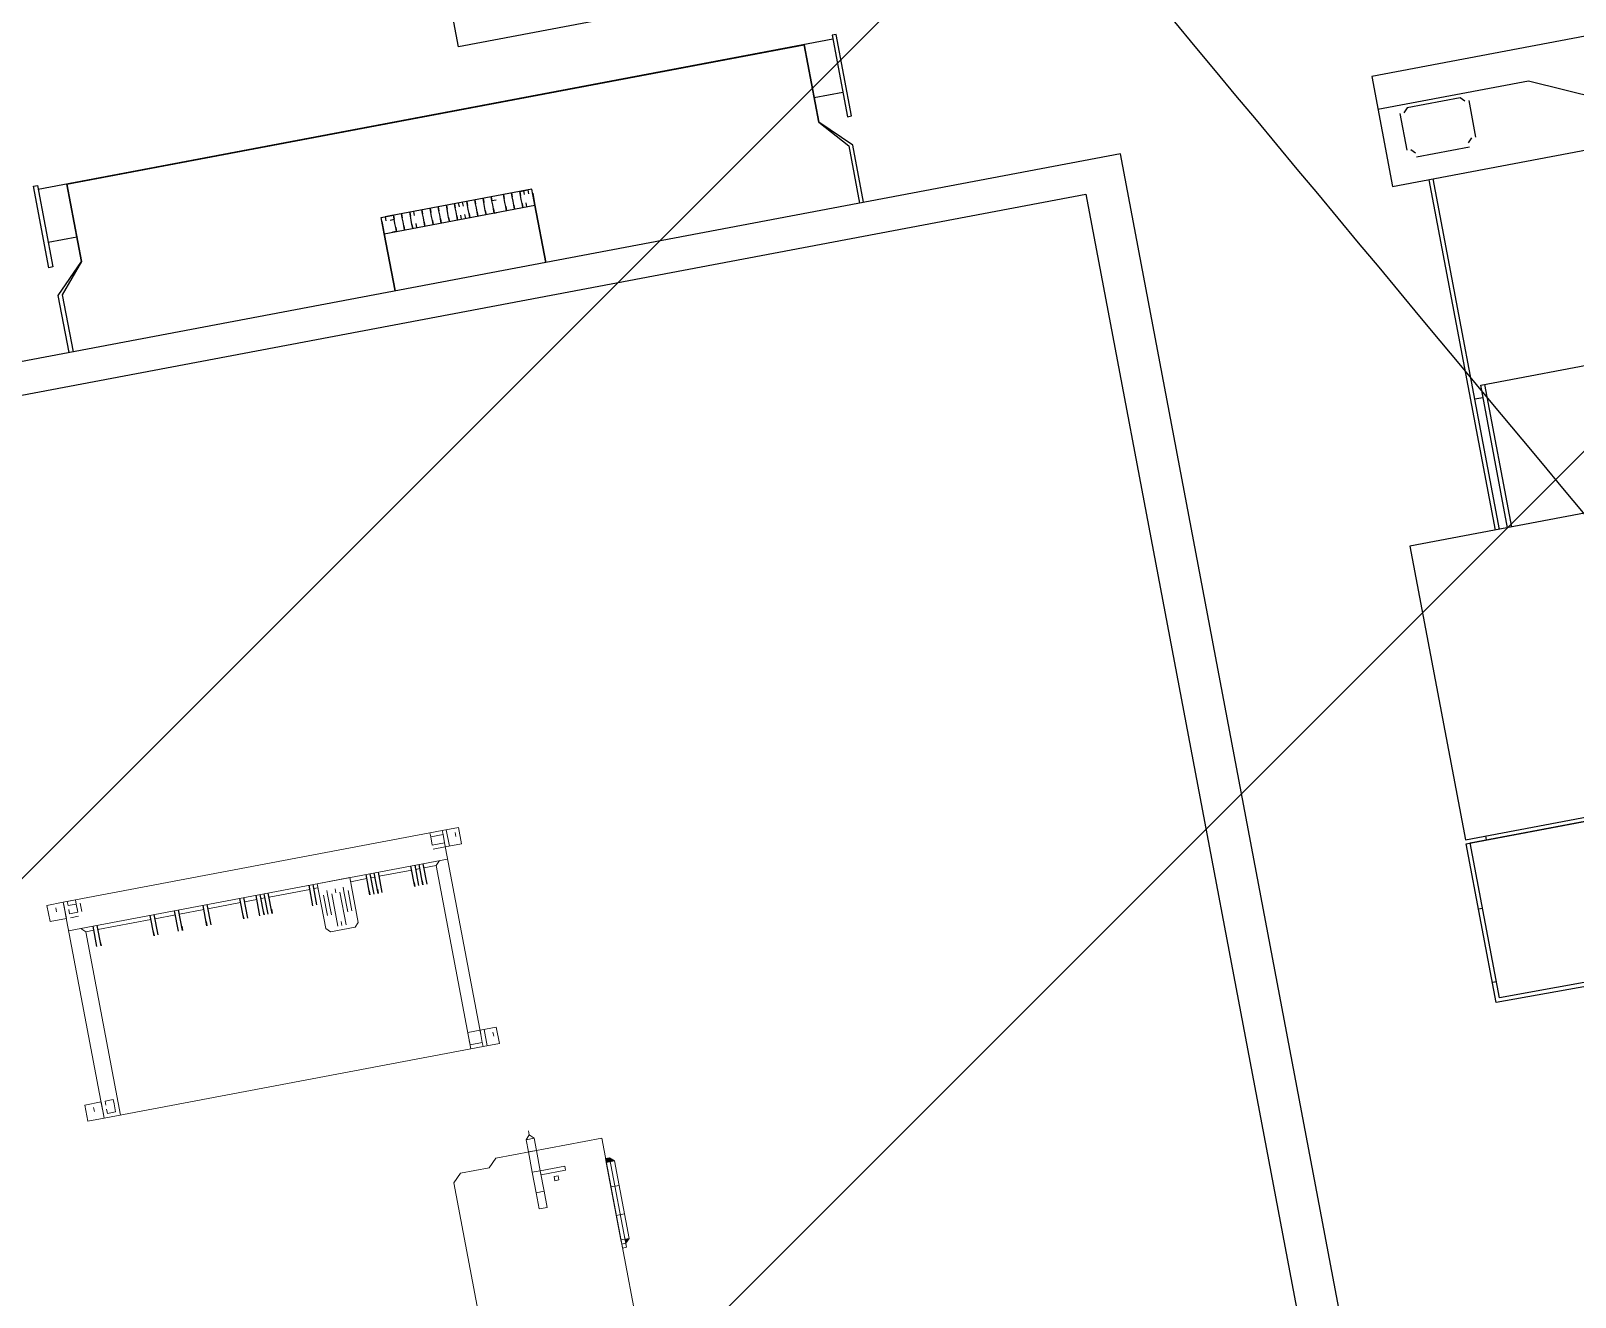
# Model space of a CAD drawing. Extents: x 407440 to 411585, y 6041728 to 6045069.
# Drawn here: x 408275.25 to 408296.63, y 6044248.5 to 6044266.03 of the extents above; entities that cross this region are included whole.
import ezdxf

# ---------------------------------------------------------------- set-up
doc = ezdxf.new("R2010")
doc.units = 0
doc.header["$LTSCALE"] = 5
doc.linetypes.add('foc-TIELINE', pattern=[1.875, 1.25, -0.625])
doc.layers.add('C-WS-T', color=13, linetype='Continuous', lineweight=9)
for name, color, linetype in [('P-BUFFER-PURPLE', 187, 'foc-TIELINE'), ('P-PROPOSED-EXISTING-H', 59, 'Continuous'), ('T-TIE', 201, 'foc-TIELINE')]:
    doc.layers.add(name, color=color, linetype=linetype)
doc.styles.add('80CG', font='ARIALN.TTF', dxfattribs={"height": 10})
doc.dimstyles.new('Compass 5 000', dxfattribs={"dimscale": 5, "dimtxt": 9, "dimasz": 2, "dimexe": 0.2, "dimexo": 0.0625, "dimgap": 0.5, "dimtad": 0, "dimtih": 1, "dimtoh": 1, "dimzin": 0, "dimdsep": 46, "dimtxsty": '80CG', "dimcen": 0.1, "dimse1": 1, "dimse2": 1, "dimclrd": 256, "dimclrt": 256, "dimaunit": 1, "dimadec": 4, "dimazin": 0, "dimtfac": 0.06, "dimtofl": 0, "dimtmove": 0, "dimatfit": 1, "dimfxl": 0.2, "dimtolj": 1, "dimtzin": 0, "dimlwd": -1, "dimarcsym": 0})

# ---------------------------------------------------------------- blocks, each defined once
blk = doc.blocks.new('P-RIG-877')
at = {"layer": 'T-TIE', "linetype": 'ByBlock', "lineweight": 25}
for points in [[(-3.9609, 7.3477), (-4.2708, 7.3477), (-4.2708, -9.816), (-3.9609, -9.816)], [(-1.6647, -5.4419), (-1.6991, -9.9423), (-2.1354, -9.9423), (-2.1354, -5.4419)], [(-4.4316, -11.2511), (-4.6612, -11.2511), (-4.6612, -11.2626), (-4.4316, -11.2626)], [(-4.3627, -12.1925), (-4.3512, -12.1925)], [(-4.3627, -12.2155), (-4.3512, -12.2155)], [(-4.3627, -12.2385), (-4.3512, -12.2385)], [(-4.3627, -12.3188), (-4.3512, -12.3188)], [(-4.3627, -12.3418), (-4.3512, -12.3418)], [(-4.3627, -12.3992), (-4.3512, -12.3992)], [(-4.3627, -12.4222), (-4.3512, -12.4222)], [(-4.3971, -12.4681), (-4.3856, -12.4681)], [(-4.3627, -12.4681), (-4.3512, -12.4681)], [(-4.3971, -12.5025), (-4.3856, -12.5025)], [(-4.3627, -12.5025), (-4.3512, -12.5025)], [(-4.3627, -12.5255), (-4.3512, -12.5255)], [(-4.4316, -13.5128), (-4.6612, -13.5128), (-4.6612, -13.5013), (-4.4316, -13.5013)]]:
    blk.add_lwpolyline(points, close=True, dxfattribs=at)
for points in [[(-4.179, -9.816), (-4.179, -9.3912), (-4.0527, -9.1157)], [(-2.1469, -4.5923), (-2.1469, 0.3789), (-2.1469, 1.2514), (-2.1469, 3.6624), (-2.9735, 3.6624), (-2.9735, -9.9538), (-2.1469, -9.9538), (-2.1469, -5.35)], [(1.6647, -8.7483), (-1.6762, -8.7483), (-1.6877, -9.9538), (-2.1354, -9.9538), (-2.1354, -5.35)], [(-2.9735, -9.6783), (-3.3753, -9.6783), (-3.3753, -9.3109), (-2.9735, -9.3109)], [(-4.156, -9.5749), (-4.1675, -9.5864), (-4.1675, -9.7357), (-4.156, -9.7471)], [(-4.0527, -9.5634), (-4.156, -9.5634)], [(-4.0412, -9.5864), (-4.0527, -9.5749)], [(-4.0297, -9.7357), (-4.0297, -9.5864)], [(-2.9735, -9.7012), (-3.9609, -9.7012)], [(-2.9735, -9.6668), (-3.3753, -9.6668)], [(-3.3409, -9.7012), (-3.3409, -9.6783)], [(-4.0527, -9.7471), (-4.0412, -9.7357)], [(-2.9735, -9.7127), (-3.9609, -9.7127)], [(-4.156, -9.7586), (-4.0527, -9.7586)], [(-2.1354, -9.8964), (-2.1469, -9.8964)], [(-1.9517, -9.9538), (-1.9517, -9.9423)], [(-1.7451, -9.9538), (-1.7451, -9.9423)], [(8.4383, -11.343), (8.2202, -11.343), (8.1513, -11.2741), (7.9906, -11.2741), (7.9906, -10.5393), (-4.1905, -10.5393), (-4.1905, -14.2246), (7.9906, -14.2246), (7.9906, -13.1914), (8.0021, -13.1914), (7.9217, -13.1684)], [(-2.5832, -14.2246), (-2.5832, -14.1098), (-4.0986, -14.1098), (-4.0986, -10.6541), (7.8873, -10.6541), (7.8873, -11.5037), (7.9906, -11.5037)], [(-5.7404, -10.8952), (-4.8219, -10.8952), (-4.8219, -12.2844), (-5.7404, -12.2844)], [(-4.6497, -11.2626), (-4.6497, -13.5013)], [(-4.5004, -11.343), (-4.5004, -11.2626)], [(-4.1905, -11.2626), (-4.3512, -11.2626), (-4.4316, -11.343), (-4.3512, -11.2741), (-4.1905, -11.2741)], [(-4.6497, -13.421), (-4.6497, -11.343), (-4.4316, -11.343), (-4.6497, -11.343)], [(-4.3856, -12.1581), (-4.3512, -12.1581), (-4.3971, -12.1581), (-4.3971, -12.5714)], [(-4.3971, -12.1925), (-4.3856, -12.1925), (-4.3971, -12.1925), (-4.3856, -12.1925), (-4.3971, -12.1925), (-4.3971, -12.1696), (-4.3856, -12.1696)], [(-4.3856, -12.1811), (-4.3971, -12.1811)], [(-4.3512, -12.1811), (-4.3627, -12.1811)], [(-4.3512, -12.1581), (-4.1905, -12.1581), (-4.3512, -12.1581)], [(-4.3512, -12.5829), (-4.3512, -12.1581)], [(-4.3512, -12.2155), (-4.3627, -12.2155), (-4.3742, -12.2155), (-4.3856, -12.2155), (-4.3971, -12.2155), (-4.3856, -12.2155), (-4.3971, -12.2155), (-4.3856, -12.2155)], [(-4.3512, -12.1925), (-4.3627, -12.1925), (-4.3742, -12.1925), (-4.3856, -12.1925)], [(-4.3512, -12.2385), (-4.3627, -12.2385), (-4.3742, -12.2385), (-4.3856, -12.2385), (-4.3971, -12.2385), (-4.3856, -12.2385), (-4.3971, -12.2385), (-4.3856, -12.2385)], [(-4.3856, -12.2614), (-4.3856, -12.2729)], [(-4.3627, -12.2729), (-4.3512, -12.2729), (-4.3512, -12.2614)], [(-4.3512, -12.2729), (-4.3627, -12.2729), (-4.3742, -12.2729), (-4.3856, -12.2729), (-4.3971, -12.2729), (-4.3856, -12.2729), (-4.3971, -12.2729)], [(-4.3512, -12.2959), (-4.3627, -12.2959), (-4.3512, -12.2959), (-4.3627, -12.2959), (-4.3742, -12.2959), (-4.3856, -12.2959), (-4.3971, -12.2959), (-4.3856, -12.2959), (-4.3971, -12.2959), (-4.3856, -12.2959)], [(-4.3512, -12.3188), (-4.3627, -12.3188), (-4.3742, -12.3188), (-4.3856, -12.3188), (-4.3971, -12.3188), (-4.3856, -12.3188), (-4.3971, -12.3188), (-4.3856, -12.3188)], [(-4.3512, -12.3418), (-4.3627, -12.3418), (-4.3742, -12.3418), (-4.3856, -12.3418), (-4.3971, -12.3418), (-4.3856, -12.3418), (-4.3971, -12.3418), (-4.3856, -12.3418)], [(-4.3856, -12.3533), (-4.3971, -12.3533)], [(-4.3512, -12.3533), (-4.3627, -12.3533)], [(-4.3856, -12.3647), (-4.3971, -12.3647)], [(-4.3512, -12.3762), (-4.3627, -12.3762), (-4.3512, -12.3762), (-4.3627, -12.3762), (-4.3742, -12.3762), (-4.3856, -12.3762), (-4.3971, -12.3762), (-4.3856, -12.3762), (-4.3971, -12.3762), (-4.3856, -12.3762)], [(-4.3512, -12.3647), (-4.3627, -12.3647)], [(-4.3512, -12.3992), (-4.3627, -12.3992), (-4.3742, -12.3992), (-4.3856, -12.3992), (-4.3971, -12.3992), (-4.3856, -12.3992), (-4.3971, -12.3992), (-4.3856, -12.3992)], [(-4.3512, -12.4222), (-4.3627, -12.4222), (-4.3742, -12.4222), (-4.3856, -12.4222), (-4.3971, -12.4222), (-4.3856, -12.4222), (-4.3971, -12.4222), (-4.3856, -12.4222)], [(-4.3512, -12.4451), (-4.3627, -12.4451), (-4.3512, -12.4451), (-4.3627, -12.4451), (-4.3742, -12.4451), (-4.3856, -12.4451), (-4.3971, -12.4451), (-4.3856, -12.4451), (-4.3971, -12.4451), (-4.3856, -12.4451)], [(-4.3627, -12.4681), (-4.3512, -12.4681), (-4.3627, -12.4681), (-4.3742, -12.4681), (-4.3856, -12.4681), (-4.3971, -12.4681), (-4.3856, -12.4681), (-4.3971, -12.4681)], [(-4.3856, -12.491), (-4.3971, -12.491)], [(-4.3856, -12.5025), (-4.3971, -12.5025)], [(-4.3856, -12.5025), (-4.3971, -12.5025)], [(-4.3856, -12.5025), (-4.3971, -12.5025)], [(-4.3742, -12.5025), (-4.3856, -12.5025)], [(-4.3627, -12.5025), (-4.3742, -12.5025)], [(-4.3512, -12.491), (-4.3627, -12.491)], [(-4.3512, -12.5025), (-4.3627, -12.5025)], [(-4.3512, -12.5025), (-4.3627, -12.5025)], [(-4.3512, -12.5255), (-4.3627, -12.5255), (-4.3742, -12.5255), (-4.3856, -12.5255), (-4.3971, -12.5255), (-4.3856, -12.5255), (-4.3971, -12.5255), (-4.3856, -12.5255)], [(-4.3856, -12.5829), (-4.3512, -12.5829), (-4.3971, -12.5829), (-4.3971, -12.5484), (-4.3971, -12.5714), (-4.3856, -12.5714)], [(-4.3512, -12.5484), (-4.3627, -12.5484), (-4.3742, -12.5484), (-4.3856, -12.5484), (-4.3971, -12.5484), (-4.3856, -12.5484), (-4.3971, -12.5484)], [(-4.3856, -12.5599), (-4.3856, -12.5484)], [(-4.3627, -12.5484), (-4.3512, -12.5484), (-4.3512, -12.5599)], [(-4.3512, -12.5829), (-4.1905, -12.5829), (-4.3512, -12.5829)], [(-2.5602, -12.801), (-2.6176, -12.801)], [(-2.5717, -12.8125), (-2.5602, -12.8125), (-2.6176, -12.8125)], [(-2.5602, -12.824), (-2.6176, -12.824)], [(-2.5717, -12.8355), (-2.5602, -12.8355), (-2.6176, -12.8355)], [(-2.5602, -12.9273), (-2.6176, -12.9273)], [(-2.5717, -12.9388), (-2.5602, -12.9388), (-2.6176, -12.9388)], [(-2.5602, -12.9503), (-2.6176, -12.9503)], [(-2.5717, -12.9617), (-2.5602, -12.9617), (-2.6176, -12.9617)], [(-2.5602, -13.111), (-2.6176, -13.111)], [(-2.5602, -13.1225), (-2.6176, -13.1225)], [(-2.5717, -13.2373), (-2.5602, -13.2373), (-2.6176, -13.2373)], [(-2.5602, -13.2488), (-2.6176, -13.2488)], [(-2.5717, -13.2602), (-2.5602, -13.2602), (-2.6176, -13.2602)], [(-2.5602, -13.2717), (-2.6176, -13.2717)], [(-2.5602, -13.3062), (-2.6176, -13.3062)], [(-2.5717, -13.3176), (-2.5602, -13.3176), (-2.6176, -13.3176)], [(-4.6497, -13.421), (-4.4316, -13.421), (-4.6497, -13.421)], [(-4.5004, -13.421), (-4.5004, -13.5013)], [(-4.1905, -13.5013), (-4.3512, -13.5013), (-4.4316, -13.421), (-4.3512, -13.4899), (-4.1905, -13.4899)], [(-2.5602, -13.4095), (-2.6176, -13.4095)], [(-2.5717, -13.421), (-2.5602, -13.421), (-2.6176, -13.421)], [(-2.5717, -13.4899), (-2.5602, -13.4899), (-2.6176, -13.4899)], [(-2.5602, -13.5013), (-2.6176, -13.5013)], [(-2.5602, -13.5587), (-2.6176, -13.5587)], [(-2.5717, -13.5702), (-2.5602, -13.5702), (-2.6176, -13.5702)], [(-2.5717, -13.7195), (-2.5602, -13.7195), (-2.6176, -13.7195)], [(-2.5602, -13.731), (-2.6176, -13.731)]]:
    blk.add_lwpolyline(points, dxfattribs=at)
at = {"layer": 'T-TIE', "linetype": 'ByBlock', "lineweight": 18}
for points in [[(-1.7106, -12.4566), (-1.7106, -12.4336), (-1.4925, -12.4336), (-1.4925, -12.4566), (-1.7106, -12.4566), (-1.7221, -12.4566), (-1.7221, -12.4451), (-1.7106, -12.4336)], [(-1.6417, -12.4336), (-1.6417, -12.4566)], [(-1.5614, -12.4336), (-1.5614, -12.4566)], [(-1.504, -12.4566), (-1.4925, -12.4566), (-1.481, -12.4566), (-1.481, -12.4451), (-1.4925, -12.4336)], [(0.6888, -12.8584), (0.6888, -12.7781), (0.7118, -12.7551), (0.7118, -12.4566), (-1.7795, -12.4566), (-1.7795, -12.7551), (-1.7566, -12.7781), (-1.7566, -12.8584), (-1.7336, -12.8814), (0.6544, -12.8814), (0.6774, -12.8584), (0.6429, -12.8699), (0.6659, -12.8584), (0.6429, -12.8355), (0.62, -12.8584), (0.6429, -12.8699), (0.5855, -12.8699)], [(-1.481, -12.4566), (-1.481, -12.4451), (-1.4925, -12.4451), (-1.504, -12.4451), (-1.4925, -12.4451), (-1.481, -12.4451), (-1.4695, -12.4451), (-1.7221, -12.4451)], [(-1.481, -12.4451), (-1.4925, -12.4451), (-1.504, -12.4451)], [(-1.4925, -12.4451), (-1.481, -12.4451), (-1.4695, -12.4451), (-1.481, -12.4451), (-1.481, -12.4566), (-1.4925, -12.4566)], [(-1.7221, -12.6632), (-1.7795, -12.6632), (-1.814, -12.6632), (-1.7795, -12.6632), (-1.7221, -12.6632), (-1.7221, -12.6403), (-1.7221, -12.5714), (-1.7106, -12.5714), (-1.7106, -12.6403)], [(-1.7221, -12.6403), (-1.7795, -12.6403), (-1.7221, -12.6403)], [(-1.6647, -12.6403), (-1.6188, -12.6403)], [(-1.6188, -12.6632), (-1.6647, -12.6632)], [(-2.6865, -12.7321), (-2.698, -12.7321), (-2.698, -13.7998), (-2.6865, -13.7998)], [(-2.1239, -12.7321), (-2.6635, -12.7321)], [(-2.6176, -13.7998), (-2.6176, -12.7321), (-2.6176, -13.7998)], [(-2.101, -13.7998), (-2.0895, -13.7998), (-2.0895, -12.7321), (-2.101, -12.7321)], [(-2.6061, -12.801), (-2.6061, -12.7666), (-2.6176, -12.7551)], [(-2.6061, -12.7666), (-2.0895, -12.7666)], [(-2.6061, -12.824), (-2.6061, -12.8125)], [(-2.6061, -12.9273), (-2.6061, -12.8355)], [(-2.6061, -12.9503), (-2.6061, -12.9388)], [(-2.6061, -13.0077), (-2.6061, -12.9617)], [(-2.5372, -13.0306), (-2.5258, -13.0306), (-2.5832, -13.0306), (-2.5946, -13.0306)], [(-2.5832, -13.0191), (-2.5258, -13.0191)], [(-2.5832, -13.0536), (-2.5946, -13.0536)], [(-2.5946, -13.0766), (-2.5832, -13.0766), (-2.5258, -13.0766), (-2.5372, -13.0766)], [(-2.4913, -13.0421), (-2.5832, -13.0421)], [(-2.4913, -13.0651), (-2.5832, -13.0651)], [(-2.4913, -13.0536), (-2.5028, -13.0536)], [(-2.6061, -13.111), (-2.6061, -13.0995)], [(-2.6061, -13.2373), (-2.6061, -13.1225)], [(-2.5832, -13.088), (-2.5258, -13.088)], [(-2.5602, -13.111), (-2.5717, -13.111)], [(-2.6061, -13.2602), (-2.6061, -13.2488)], [(-2.6061, -13.3062), (-2.6061, -13.2717)], [(-2.6061, -13.4095), (-2.6061, -13.3176)], [(-2.6061, -13.4899), (-2.6061, -13.421)], [(-2.6061, -13.5587), (-2.6061, -13.5013)], [(-2.6061, -13.7195), (-2.6061, -13.5702)], [(-2.6061, -13.7539), (-2.6176, -13.7654)], [(-2.6061, -13.731), (-2.6061, -13.7539), (-2.0895, -13.7539)], [(-2.6635, -13.7998), (-2.1239, -13.7998)]]:
    blk.add_lwpolyline(points, dxfattribs=at)
for points in [[(-1.4695, -12.4451), (-1.481, -12.4451), (-1.481, -12.4566), (-1.4695, -12.4566)], [(-1.6877, -12.5944), (-1.6991, -12.5944), (-1.6991, -12.6058), (-1.6877, -12.6058)], [(-1.8369, -12.6518), (-1.8254, -12.6518)], [(-1.814, -12.6403), (-1.8254, -12.6518), (-1.814, -12.6632)], [(-1.814, -12.6403), (-1.814, -12.6632), (-1.8254, -12.6518)], [(-1.7795, -12.6403), (-1.814, -12.6403), (-1.7795, -12.6403), (-1.7795, -12.6632), (-1.7221, -12.6632), (-1.6647, -12.6632), (-1.6188, -12.6632), (-1.6188, -12.6403), (-1.6647, -12.6403), (-1.6647, -12.6632), (-1.6188, -12.6632), (-1.6188, -12.6403), (-1.6647, -12.6403), (-1.7221, -12.6403)], [(-2.4798, -13.088), (-2.4913, -13.0995), (-2.6176, -13.0995), (-2.6176, -13.0077), (-2.4913, -13.0077), (-2.4798, -13.0191)]]:
    blk.add_lwpolyline(points, close=True, dxfattribs=at)
at = {"layer": 'T-TIE', "linetype": 'ByBlock', "lineweight": 5}
for points in [[(-2.652, -12.7666), (-2.652, -12.7321), (-2.652, -12.6862), (-2.698, -12.6862), (-2.698, -12.7321)], [(-2.0895, -12.7321), (-2.0895, -12.6862), (-2.1354, -12.6862), (-2.1354, -12.7321), (-2.1354, -12.7666)], [(-2.652, -12.7206), (-2.698, -12.7206)], [(-2.6865, -12.7321), (-2.698, -12.7321), (-2.698, -12.7666), (-2.6865, -12.7666), (-2.6635, -12.7666), (-2.675, -12.7666)], [(-2.675, -12.6977), (-2.6865, -12.6977)], [(-2.6635, -12.7321), (-2.675, -12.7321)], [(-2.0895, -12.7206), (-2.1354, -12.7206)], [(-2.1125, -12.6977), (-2.1239, -12.6977)], [(-2.1125, -12.7321), (-2.101, -12.7321), (-2.101, -12.7666), (-2.1125, -12.7666)], [(-2.6865, -13.7539), (-2.6635, -13.7539)], [(-2.675, -13.7884), (-2.6635, -13.7884), (-2.6635, -13.7654), (-2.6865, -13.7654), (-2.6865, -13.7884), (-2.698, -13.7884), (-2.698, -13.7654), (-2.6865, -13.7654)], [(-2.6635, -13.7998), (-2.6865, -13.7998)], [(-2.6635, -13.7654), (-2.675, -13.7654)], [(-2.652, -13.7654), (-2.652, -13.7884)], [(-2.1354, -13.7654), (-2.1354, -13.7884), (-2.1239, -13.7884), (-2.1354, -13.7884), (-2.1354, -13.7654), (-2.1239, -13.7654), (-2.101, -13.7654), (-2.101, -13.7884)], [(-2.101, -13.7998), (-2.1239, -13.7998)], [(-2.1125, -13.7884), (-2.101, -13.7884), (-2.101, -13.7654), (-2.1125, -13.7654)], [(-2.675, -13.8228), (-2.6865, -13.8228)], [(-2.1125, -13.8228), (-2.1239, -13.8228)]]:
    blk.add_lwpolyline(points, dxfattribs=at)
for points in [[(-2.6865, -12.6977), (-2.675, -12.6977)], [(-2.6635, -12.7321), (-2.6865, -12.7321), (-2.6865, -12.7666), (-2.6635, -12.7666)], [(-2.101, -12.7321), (-2.1239, -12.7321), (-2.1354, -12.7321), (-2.1354, -12.7666), (-2.1239, -12.7666), (-2.101, -12.7666)], [(-2.1239, -12.6977), (-2.1125, -12.6977)], [(-2.698, -13.7998), (-2.698, -13.8458), (-2.652, -13.8458), (-2.652, -13.7998)], [(-2.1354, -13.7998), (-2.1354, -13.8458), (-2.0895, -13.8458), (-2.0895, -13.7998)], [(-2.6865, -13.8228), (-2.675, -13.8228)], [(-2.1239, -13.8228), (-2.1125, -13.8228)]]:
    blk.add_lwpolyline(points, close=True, dxfattribs=at)
at = {"layer": 'T-TIE', "linetype": 'ByBlock', "lineweight": 25, "transparency": 33554559}
for points in [[(-1.7221, -12.4451), (-1.7106, -12.4336), (-1.7106, -12.4451)], [(-1.4925, -12.4451), (-1.4925, -12.4336), (-1.481, -12.4451)]]:
    blk.add_solid(points, dxfattribs=at)
at = {"layer": 'T-TIE', "linetype": 'ByBlock', "lineweight": 18, "transparency": 33554559}
for points in [[(-1.7221, -12.4566), (-1.7106, -12.4451), (-1.7106, -12.4566)], [(-1.7221, -12.4566), (-1.7221, -12.4451), (-1.7106, -12.4451)]]:
    blk.add_solid(points, dxfattribs=at)

msp = doc.modelspace()

# ---------------------------------------------------------------- hatches: boundary and pattern name
at = {"layer": 'P-PROPOSED-EXISTING-H'}
h = msp.add_hatch(dxfattribs=at)
h.set_pattern_fill('ANSI31', color=256, scale=3.498392, style=0)
h.set_pattern_definition([(45, (-2243.128, 2713.837), (-7.854113246, 7.854113246), [])])
edge = h.paths.add_edge_path()
edge.add_line((408709.29, 6043818.222), (408241.305, 6043729.713))
edge.add_line((408241.305, 6043729.713), (407794.436, 6043645.198))
edge.add_line((407794.436, 6043645.198), (407673.83, 6044282.895))
edge.add_line((407673.83, 6044282.895), (408123.669, 6044351.83))
edge.add_line((408123.669, 6044351.83), (408654.575, 6044433.189))
edge.add_line((408654.575, 6044433.189), (409028.997, 6044539.866))
edge.add_line((409028.997, 6044539.866), (409149.726, 6043901.52))
edge.add_line((409149.726, 6043901.52), (408898.792, 6043854.062))
edge.add_arc((408782.127, 6043952.01), 152.33, 241.43508, 319.98432, ccw=False)

# ---------------------------------------------------------------- linework, layer by layer
at = {"layer": 'P-BUFFER-PURPLE'}
msp.add_circle((408530.04, 6044370.877, -0.107), 250.434, dxfattribs=at)

# ---------------------------------------------------------------- block references
at = {"layer": 'T-TIE', "linetype": 'ByBlock', "xscale": 4.999999999955019, "yscale": 4.999999999955019, "zscale": 4.999999999955019, "rotation": 280.7096999997605}
msp.add_blockref('P-RIG-877', (408346.005, 6044253.532), dxfattribs=at)

# ---------------------------------------------------------------- leaders
at = {"layer": 'C-WS-T', "path_type": 1}
msp.add_leader([(408304.661, 6044249.842), (408268.457, 6044293.337)], dimstyle='Compass 5 000', override={"dimgap": 0.5, "dimtad": 0}, dxfattribs=at)

doc.saveas('drawing.dxf')
